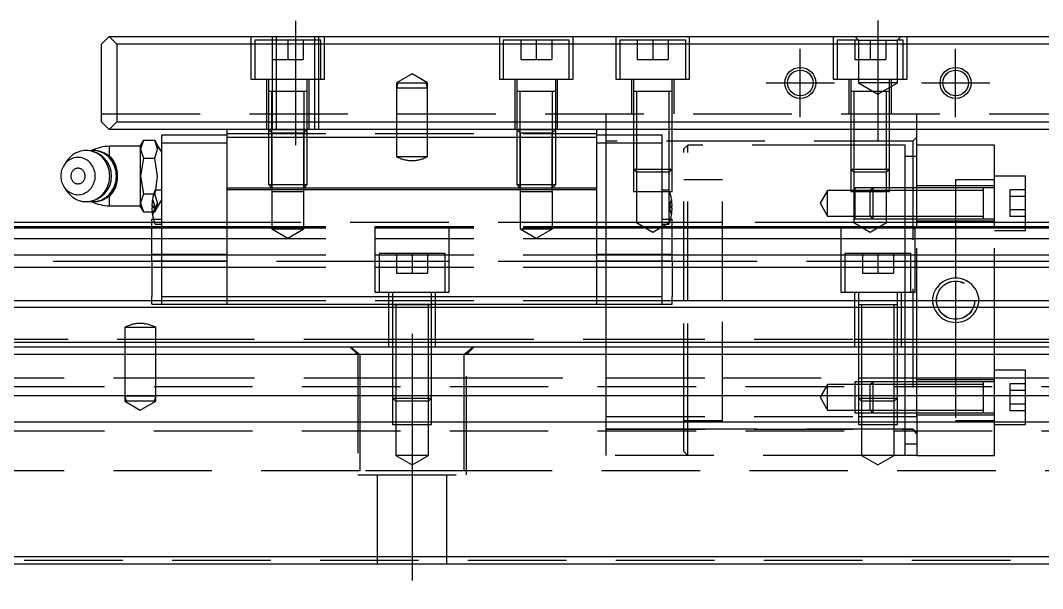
# Model space of a CAD drawing. Extents: x -14 to 942, y -357 to 120.
# Drawn here: x 209.6 to 341.2, y -318 to -244.9 of the extents above; entities that cross this region are included whole.
import ezdxf

# ---------------------------------------------------------------- set-up
doc = ezdxf.new("R2010")
doc.units = 0
doc.linetypes.add('CENTER', pattern=[50.8, 31.75, -6.35, 6.35, -6.35])
doc.linetypes.add('DASHED', pattern=[19.05, 12.7, -6.35])
doc.layers.get('0').update_dxf_attribs({"linetype": 'CONTINUOUS'})
doc.layers.add('CENTER', color=1, linetype='CENTER')

msp = doc.modelspace()

# ---------------------------------------------------------------- linework, layer by layer
at = {"color": 7, "linetype": 'CONTINUOUS'}
for p, q in [((221, -246.9), (220, -247.9)), ((221, -246.9), (419, -246.9)), ((222, -247.9), (221, -246.9)), ((220, -257.9), (220, -247.9)), ((418, -247.9), (222, -247.9)), ((222, -247.9), (222, -257.9)), ((220, -257.9), (221, -258.9)), ((221, -258.9), (222, -257.9)), ((222, -257.9), (418, -257.9)), ((419, -258.9), (221, -258.9)), ((236.2, -259.9), (236.2, -258.9)), ((283.8, -259.9), (283.8, -258.9)), ((285, -259.6), (285, -258.9)), ((325, -271.4), (325, -258.9)), ((225.4, -260.28), (225.04, -260.9)), ((225.4, -260.28), (225.04, -261.44)), ((225.4, -260.28), (225.4, -260.28)), ((225.4, -260.28), (226.87, -260.28)), ((227.22, -260.9), (226.87, -260.28)), ((227.22, -261.44), (226.87, -260.28)), ((227.77, -260.6), (227.77, -259.6)), ((227.77, -259.6), (236.2, -259.6)), ((227.77, -260.6), (236.2, -260.6)), ((227.77, -280.4), (227.77, -260.6)), ((236.2, -266.4), (236.2, -259.9)), ((236.2, -259.9), (283.8, -259.9)), ((283.8, -259.6), (292.23, -259.6)), ((283.8, -266.4), (283.8, -259.9)), ((283.8, -260.6), (292.23, -260.6)), ((292.23, -260.6), (292.23, -259.6)), ((292.23, -280.4), (292.23, -260.6)), ((216.86, -261.85), (216.64, -261.95)), ((217.08, -261.76), (216.86, -261.85)), ((217.31, -261.69), (217.08, -261.76)), ((217.55, -261.64), (217.31, -261.69)), ((217.78, -261.61), (217.55, -261.64)), ((218.02, -261.6), (217.78, -261.61)), ((218.26, -261.61), (218.02, -261.6)), ((218.5, -261.64), (218.26, -261.61)), ((218.88, -261.6), (218.47, -261.63)), ((218.73, -261.69), (218.5, -261.64)), ((218.96, -261.76), (218.73, -261.69)), ((219.12, -261.61), (218.88, -261.6)), ((219.03, -261.6), (218.88, -261.6)), ((219.19, -261.85), (218.96, -261.76)), ((219.27, -261.61), (219.03, -261.6)), ((219.36, -261.64), (219.12, -261.61)), ((219.4, -261.96), (219.19, -261.85)), ((219.51, -261.64), (219.27, -261.61)), ((219.59, -261.69), (219.36, -261.64)), ((219.74, -261.69), (219.51, -261.64)), ((219.82, -261.76), (219.59, -261.69)), ((219.97, -261.76), (219.74, -261.69)), ((220.04, -261.85), (219.82, -261.76)), ((220.2, -261.85), (219.97, -261.76)), ((220.26, -261.96), (220.04, -261.85)), ((220.42, -261.96), (220.2, -261.85)), ((220.28, -261.89), (221.04, -262.29)), ((225.04, -261.05), (221.04, -261.05)), ((221.04, -262.29), (221.04, -261.05)), ((225.04, -261.44), (225.04, -260.9)), ((225.04, -264.9), (225.04, -261.44)), ((225.04, -261.44), (225.4, -262.59)), ((226.87, -262.59), (227.22, -261.44)), ((227.77, -261.84), (227.22, -260.9)), ((335, -260.9), (325, -260.9)), ((335, -271.4), (335, -260.9)), ((215.56, -262.94), (215.2, -263.48)), ((215.43, -263.19), (215.31, -263.33)), ((215.56, -263.06), (215.43, -263.19)), ((215.71, -262.74), (215.56, -262.94)), ((215.69, -262.95), (215.56, -263.06)), ((215.84, -262.85), (215.69, -262.95)), ((215.88, -262.55), (215.71, -262.74)), ((215.99, -262.76), (215.84, -262.85)), ((216.05, -262.38), (215.88, -262.55)), ((216.15, -262.68), (215.99, -262.76)), ((216.24, -262.22), (216.05, -262.38)), ((216.31, -262.61), (216.15, -262.68)), ((216.44, -262.08), (216.24, -262.22)), ((216.48, -262.56), (216.31, -262.61)), ((216.64, -261.95), (216.44, -262.08)), ((216.65, -262.53), (216.48, -262.56)), ((216.82, -262.51), (216.65, -262.53)), ((217, -262.5), (216.82, -262.51)), ((217.17, -262.51), (217, -262.5)), ((217.34, -262.53), (217.17, -262.51)), ((217.51, -262.57), (217.34, -262.53)), ((217.68, -262.62), (217.51, -262.57)), ((217.84, -262.69), (217.68, -262.62)), ((218, -262.77), (217.84, -262.69)), ((218.15, -262.86), (218, -262.77)), ((218.29, -262.96), (218.15, -262.86)), ((218.43, -263.08), (218.29, -262.96)), ((218.56, -263.21), (218.43, -263.08)), ((218.67, -263.35), (218.56, -263.21)), ((219.61, -262.09), (219.4, -261.96)), ((219.81, -262.23), (219.61, -262.09)), ((220, -262.39), (219.81, -262.23)), ((220.17, -262.57), (220, -262.39)), ((220.34, -262.76), (220.17, -262.57)), ((220.47, -262.09), (220.26, -261.96)), ((220.49, -262.96), (220.34, -262.76)), ((220.62, -262.09), (220.42, -261.96)), ((220.67, -262.23), (220.47, -262.09)), ((220.62, -263.18), (220.49, -262.96)), ((220.82, -262.23), (220.62, -262.09)), ((220.74, -263.4), (220.62, -263.18)), ((220.86, -262.39), (220.67, -262.23)), ((221.01, -262.39), (220.82, -262.23)), ((221.03, -262.57), (220.86, -262.39)), ((221.19, -262.57), (221.01, -262.39)), ((221.2, -262.76), (221.03, -262.57)), ((221.35, -262.76), (221.19, -262.57)), ((221.34, -262.96), (221.2, -262.76)), ((221.48, -263.18), (221.34, -262.96)), ((221.5, -262.96), (221.35, -262.76)), ((221.59, -263.4), (221.48, -263.18)), ((221.63, -263.18), (221.5, -262.96)), ((221.75, -263.4), (221.63, -263.18)), ((225.4, -262.59), (225.04, -264.9)), ((225.4, -262.59), (226.87, -262.59)), ((227.22, -264.9), (226.87, -262.59)), ((214.8, -264.52), (214.77, -264.71)), ((214.83, -264.33), (214.8, -264.52)), ((214.88, -264.15), (214.83, -264.33)), ((214.94, -263.97), (214.88, -264.15)), ((215.02, -263.8), (214.94, -263.97)), ((215.1, -263.63), (215.02, -263.8)), ((215.2, -263.48), (215.1, -263.63)), ((215.31, -263.33), (215.2, -263.48)), ((216.15, -264.48), (216.12, -264.56)), ((216.19, -264.4), (216.15, -264.48)), ((216.23, -264.33), (216.19, -264.4)), ((216.28, -264.26), (216.23, -264.33)), ((216.33, -264.19), (216.28, -264.26)), ((216.39, -264.13), (216.33, -264.19)), ((216.46, -264.08), (216.39, -264.13)), ((216.52, -264.03), (216.46, -264.08)), ((216.59, -263.99), (216.52, -264.03)), ((216.67, -263.96), (216.59, -263.99)), ((216.75, -263.93), (216.67, -263.96)), ((216.82, -263.92), (216.75, -263.93)), ((216.9, -263.9), (216.82, -263.92)), ((216.99, -263.9), (216.9, -263.9)), ((217.07, -263.9), (216.99, -263.9)), ((217.15, -263.92), (217.07, -263.9)), ((217.22, -263.93), (217.15, -263.92)), ((217.3, -263.96), (217.22, -263.93)), ((217.38, -263.99), (217.3, -263.96)), ((217.45, -264.03), (217.38, -263.99)), ((217.52, -264.08), (217.45, -264.03)), ((217.58, -264.13), (217.52, -264.08)), ((217.64, -264.19), (217.58, -264.13)), ((217.69, -264.26), (217.64, -264.19)), ((217.74, -264.33), (217.69, -264.26)), ((217.79, -264.4), (217.74, -264.33)), ((217.82, -264.48), (217.79, -264.4)), ((217.85, -264.56), (217.82, -264.48)), ((218.78, -263.49), (218.67, -263.35)), ((218.88, -263.65), (218.78, -263.49)), ((218.96, -263.81), (218.88, -263.65)), ((219.03, -263.98), (218.96, -263.81)), ((219.09, -264.16), (219.03, -263.98)), ((219.14, -264.34), (219.09, -264.16)), ((219.18, -264.53), (219.14, -264.34)), ((219.2, -264.71), (219.18, -264.53)), ((220.84, -263.64), (220.74, -263.4)), ((220.92, -263.88), (220.84, -263.64)), ((220.98, -264.13), (220.92, -263.88)), ((221.03, -264.38), (220.98, -264.13)), ((221.06, -264.64), (221.03, -264.38)), ((221.69, -263.64), (221.59, -263.4)), ((221.78, -263.88), (221.69, -263.64)), ((221.85, -263.64), (221.75, -263.4)), ((221.84, -264.13), (221.78, -263.88)), ((221.89, -264.38), (221.84, -264.13)), ((221.93, -263.88), (221.85, -263.64)), ((221.92, -264.64), (221.89, -264.38)), ((222, -264.13), (221.93, -263.88)), ((222.04, -264.38), (222, -264.13)), ((222.07, -264.64), (222.04, -264.38)), ((214.77, -264.71), (214.77, -264.9)), ((214.77, -264.9), (214.77, -265.09)), ((214.77, -265.09), (214.8, -265.28)), ((214.8, -265.28), (214.83, -265.47)), ((214.83, -265.47), (214.88, -265.65)), ((214.88, -265.65), (214.94, -265.83)), ((214.94, -265.83), (215.02, -266)), ((216.08, -264.73), (216.06, -264.81)), ((216.06, -264.81), (216.06, -264.9)), ((216.06, -264.9), (216.06, -264.99)), ((216.06, -264.99), (216.08, -265.07)), ((216.09, -264.64), (216.08, -264.73)), ((216.08, -265.07), (216.09, -265.16)), ((216.12, -264.56), (216.09, -264.64)), ((216.09, -265.16), (216.12, -265.24)), ((216.12, -265.24), (216.15, -265.32)), ((216.15, -265.32), (216.19, -265.4)), ((216.19, -265.4), (216.23, -265.47)), ((216.23, -265.47), (216.28, -265.54)), ((216.28, -265.54), (216.33, -265.61)), ((216.33, -265.61), (216.39, -265.67)), ((216.39, -265.67), (216.46, -265.72)), ((216.46, -265.72), (216.52, -265.77)), ((216.52, -265.77), (216.59, -265.81)), ((216.59, -265.81), (216.67, -265.84)), ((216.67, -265.84), (216.75, -265.87)), ((216.75, -265.87), (216.82, -265.88)), ((217.15, -265.88), (217.22, -265.87)), ((217.22, -265.87), (217.3, -265.84)), ((217.3, -265.84), (217.38, -265.81)), ((217.38, -265.81), (217.45, -265.77)), ((217.45, -265.77), (217.52, -265.72)), ((217.52, -265.72), (217.58, -265.67)), ((217.58, -265.67), (217.64, -265.61)), ((217.64, -265.61), (217.69, -265.54)), ((217.69, -265.54), (217.74, -265.47)), ((217.74, -265.47), (217.79, -265.4)), ((217.79, -265.4), (217.82, -265.32)), ((217.82, -265.32), (217.85, -265.24)), ((217.88, -264.64), (217.85, -264.56)), ((217.85, -265.24), (217.88, -265.16)), ((217.9, -264.73), (217.88, -264.64)), ((217.88, -265.16), (217.9, -265.07)), ((217.91, -264.81), (217.9, -264.73)), ((217.9, -265.07), (217.91, -264.99)), ((217.91, -264.9), (217.91, -264.81)), ((217.91, -264.99), (217.91, -264.9)), ((218.96, -265.99), (219.03, -265.82)), ((219.03, -265.82), (219.09, -265.64)), ((219.09, -265.64), (219.14, -265.46)), ((219.14, -265.46), (219.18, -265.27)), ((219.18, -265.27), (219.2, -265.09)), ((219.2, -264.9), (219.2, -264.71)), ((219.2, -265.09), (219.2, -264.9)), ((220.92, -265.92), (220.98, -265.67)), ((220.98, -265.67), (221.03, -265.42)), ((221.03, -265.42), (221.06, -265.16)), ((221.07, -264.9), (221.06, -264.64)), ((221.06, -265.16), (221.07, -264.9)), ((221.78, -265.92), (221.84, -265.67)), ((221.84, -265.67), (221.89, -265.42)), ((221.89, -265.42), (221.92, -265.16)), ((221.93, -264.9), (221.92, -264.64)), ((221.92, -265.16), (221.93, -264.9)), ((221.93, -265.92), (222, -265.67)), ((222, -265.67), (222.04, -265.42)), ((222.04, -265.42), (222.07, -265.16)), ((222.08, -264.9), (222.07, -264.64)), ((222.07, -265.16), (222.08, -264.9)), ((225.04, -268.36), (225.04, -264.9)), ((225.04, -264.9), (225.4, -267.21)), ((227, -266.7), (227.22, -264.9)), ((339, -264.9), (335, -264.9)), ((339, -271.4), (339, -264.9)), ((215.02, -266), (215.1, -266.17)), ((215.1, -266.17), (215.2, -266.32)), ((215.2, -266.32), (215.31, -266.47)), ((215.2, -266.32), (215.56, -266.86)), ((215.31, -266.47), (215.43, -266.61)), ((215.43, -266.61), (215.56, -266.74)), ((215.56, -266.74), (215.69, -266.85)), ((215.56, -266.86), (215.71, -267.06)), ((215.69, -266.85), (215.84, -266.95)), ((215.71, -267.06), (215.88, -267.25)), ((215.84, -266.95), (215.99, -267.04)), ((215.99, -267.04), (216.15, -267.12)), ((216.15, -267.12), (216.31, -267.19)), ((216.82, -265.88), (216.9, -265.9)), ((216.9, -265.9), (216.99, -265.9)), ((216.99, -265.9), (217.07, -265.9)), ((217.07, -265.9), (217.15, -265.88)), ((217.51, -267.23), (217.68, -267.18)), ((217.68, -267.18), (217.84, -267.11)), ((217.84, -267.11), (218, -267.03)), ((218, -267.03), (218.15, -266.94)), ((218.15, -266.94), (218.29, -266.84)), ((218.29, -266.84), (218.43, -266.72)), ((218.43, -266.72), (218.56, -266.59)), ((218.56, -266.59), (218.67, -266.45)), ((218.67, -266.45), (218.78, -266.31)), ((218.78, -266.31), (218.88, -266.15)), ((218.88, -266.15), (218.96, -265.99)), ((220.17, -267.23), (220.34, -267.04)), ((220.34, -267.04), (220.49, -266.84)), ((220.49, -266.84), (220.62, -266.62)), ((220.62, -266.62), (220.74, -266.4)), ((220.74, -266.4), (220.84, -266.16)), ((220.84, -266.16), (220.92, -265.92)), ((221.03, -267.23), (221.2, -267.04)), ((221.19, -267.23), (221.35, -267.04)), ((221.2, -267.04), (221.34, -266.84)), ((221.34, -266.84), (221.48, -266.62)), ((221.35, -267.04), (221.5, -266.84)), ((221.48, -266.62), (221.59, -266.4)), ((221.5, -266.84), (221.63, -266.62)), ((221.59, -266.4), (221.69, -266.16)), ((221.63, -266.62), (221.75, -266.4)), ((221.69, -266.16), (221.78, -265.92)), ((221.75, -266.4), (221.85, -266.16)), ((221.85, -266.16), (221.93, -265.92)), ((227.77, -266.7), (226.99, -266.7)), ((236.2, -266.4), (283.8, -266.4)), ((236.2, -266.65), (236.2, -266.4)), ((236.2, -280.4), (236.2, -266.65)), ((236.2, -266.65), (283.8, -266.65)), ((283.8, -266.65), (283.8, -266.4)), ((283.8, -280.4), (283.8, -266.65)), ((293.01, -266.7), (292.23, -266.7)), ((333.6, -266.75), (333.6, -266.4)), ((215.88, -267.25), (216.05, -267.42)), ((216.05, -267.42), (216.24, -267.58)), ((216.24, -267.58), (216.44, -267.72)), ((216.31, -267.19), (216.48, -267.24)), ((216.44, -267.72), (216.64, -267.85)), ((216.48, -267.24), (216.65, -267.27)), ((216.64, -267.85), (216.86, -267.95)), ((216.65, -267.27), (216.82, -267.29)), ((216.82, -267.29), (217, -267.3)), ((216.86, -267.95), (217.08, -268.04)), ((217, -267.3), (217.17, -267.29)), ((217.08, -268.04), (217.31, -268.11)), ((217.17, -267.29), (217.34, -267.27)), ((217.31, -268.11), (217.55, -268.16)), ((217.34, -267.27), (217.51, -267.23)), ((217.55, -268.16), (217.78, -268.19)), ((217.78, -268.19), (218.02, -268.2)), ((218.02, -268.2), (218.26, -268.19)), ((218.26, -268.19), (218.5, -268.16)), ((218.47, -268.17), (218.88, -268.2)), ((218.5, -268.16), (218.73, -268.11)), ((218.73, -268.11), (218.96, -268.04)), ((218.88, -268.2), (219.12, -268.19)), ((218.88, -268.2), (219.03, -268.2)), ((218.96, -268.04), (219.19, -267.95)), ((219.03, -268.2), (219.27, -268.19)), ((219.12, -268.19), (219.36, -268.16)), ((219.19, -267.95), (219.4, -267.84)), ((219.27, -268.19), (219.51, -268.16)), ((219.36, -268.16), (219.59, -268.11)), ((219.4, -267.84), (219.61, -267.71)), ((219.51, -268.16), (219.74, -268.11)), ((219.59, -268.11), (219.82, -268.04)), ((219.61, -267.71), (219.81, -267.57)), ((219.74, -268.11), (219.97, -268.04)), ((219.81, -267.57), (220, -267.41)), ((219.82, -268.04), (220.04, -267.95)), ((219.97, -268.04), (220.2, -267.95)), ((220, -267.41), (220.17, -267.23)), ((220.04, -267.95), (220.26, -267.84)), ((220.2, -267.95), (220.42, -267.84)), ((220.26, -267.84), (220.47, -267.71)), ((221.04, -267.51), (220.28, -267.91)), ((220.42, -267.84), (220.62, -267.71)), ((220.47, -267.71), (220.67, -267.57)), ((220.62, -267.71), (220.82, -267.57)), ((220.67, -267.57), (220.86, -267.41)), ((220.82, -267.57), (221.01, -267.41)), ((220.86, -267.41), (221.03, -267.23)), ((221.01, -267.41), (221.19, -267.23)), ((221.04, -268.75), (221.04, -267.51)), ((225.4, -267.21), (225.04, -268.36)), ((225.04, -268.9), (225.04, -268.36)), ((225.04, -268.36), (225.4, -269.52)), ((225.4, -267.21), (226.74, -267.21)), ((221.04, -268.75), (225.04, -268.75)), ((225.04, -268.9), (225.4, -269.52)), ((225.4, -269.52), (225.4, -269.52)), ((225.4, -269.52), (226.53, -269.52)), ((226.5, -268.8), (226.58, -268.8)), ((226.58, -269), (226.5, -269)), ((226.58, -268.8), (226.58, -269)), ((293.42, -269), (293.42, -268.8)), ((293.42, -268.8), (293.5, -268.8)), ((293.5, -269), (293.42, -269)), ((226.5, -270.9), (28, -270.9)), ((226.5, -273.07), (226.5, -270.47)), ((226.5, -270.47), (226.71, -270.47)), ((226.99, -271.1), (227.77, -271.1)), ((292.23, -271.1), (293.01, -271.1)), ((293.29, -270.47), (293.5, -270.47)), ((293.5, -273.07), (293.5, -270.47)), ((333.6, -270.4), (333.6, -270.05)), ((346.5, -270.9), (339, -270.9)), ((0, -271.4), (226.5, -271.4)), ((0, -271.56), (226.5, -271.56)), ((293.5, -271.4), (346.5, -271.4)), ((293.5, -271.56), (346.5, -271.56)), ((0, -272.96), (226.5, -272.96)), ((226.5, -274.98), (226.5, -273.07)), ((293.5, -272.96), (346.5, -272.96)), ((293.5, -274.98), (293.5, -273.07)), ((0, -275.04), (226.5, -275.04)), ((226.5, -275.83), (226.5, -274.98)), ((226.5, -274.98), (227.77, -274.98)), ((292.23, -274.98), (293.5, -274.98)), ((293.5, -275.83), (293.5, -274.98)), ((293.5, -275.04), (346.5, -275.04)), ((226.5, -275.83), (226.5, -280.44)), ((226.5, -275.83), (227.77, -275.83)), ((292.23, -275.83), (293.5, -275.83)), ((293.5, -275.83), (293.5, -280.44)), ((0, -276.66), (226.5, -276.66)), ((293.5, -276.66), (346.5, -276.66)), ((0, -280.95), (226.5, -280.95)), ((226.5, -281.4), (226.5, -280.44)), ((226.5, -281.4), (227.77, -281.4)), ((227.77, -280.4), (236.2, -280.4)), ((227.77, -281.4), (227.77, -280.4)), ((227.77, -281.4), (236.2, -281.4)), ((236.2, -281.4), (236.2, -280.4)), ((236.2, -280.4), (283.8, -280.4)), ((236.2, -281.4), (283.8, -281.4)), ((283.8, -280.4), (292.23, -280.4)), ((283.8, -281.4), (283.8, -280.4)), ((283.8, -281.4), (292.23, -281.4)), ((292.23, -281.4), (292.23, -280.4)), ((292.23, -281.4), (293.5, -281.4)), ((293.5, -281.4), (293.5, -280.44)), ((293.5, -280.95), (346.5, -280.95)), ((322.5, -281.5), (317.5, -281.5)), ((322.5, -281.5), (317.5, -281.5)), ((322.5, -281.5), (317.5, -281.5)), ((0, -281.8), (640, -281.8)), ((0, -286.3), (640, -286.3)), ((1, -286.9), (639, -286.9)), ((638, -287.9), (2, -287.9)), ((333.6, -293.2), (333.6, -291.4)), ((333.6, -293.4), (333.6, -291.4)), ((638, -293.2), (2, -293.2)), ((333.6, -293.26), (333.6, -293.2)), ((333.6, -293.54), (333.6, -293.26)), ((333.6, -295.4), (333.6, -293.54)), ((333.6, -295.4), (333.6, -295.4)), ((638, -296.6), (2, -296.6)), ((2, -313.9), (638, -313.9)), ((639, -314.9), (1, -314.9))]:
    msp.add_line(p, q, dxfattribs=at)
at = {"color": 3, "linetype": 'DASHED'}
for p, q in [((239.25, -246.9), (239.25, -252.4)), ((239.75, -247.4), (239.75, -252.4)), ((248.25, -247.4), (239.75, -247.4)), ((242, -246.9), (242, -247.4)), ((242, -247.4), (242, -249.9)), ((242.5, -246.9), (242.5, -258.9)), ((244, -247.4), (244, -249.9)), ((246, -247.4), (246, -249.9)), ((247.5, -258.9), (247.5, -246.9)), ((248, -247.4), (248, -246.9)), ((248, -252.4), (248, -247.4)), ((248.25, -252.4), (248.25, -247.4)), ((248.75, -252.4), (248.75, -246.9)), ((271.25, -246.9), (271.25, -252.4)), ((271.75, -247.4), (271.75, -252.4)), ((280.25, -247.4), (271.75, -247.4)), ((274, -247.4), (274, -249.9)), ((276, -247.4), (276, -249.9)), ((278, -247.4), (278, -249.9)), ((280.25, -252.4), (280.25, -247.4)), ((280.75, -252.4), (280.75, -246.9)), ((286.25, -246.9), (286.25, -252.4)), ((286.75, -247.4), (286.75, -252.4)), ((295.25, -247.4), (286.75, -247.4)), ((289, -247.4), (289, -249.9)), ((291, -247.4), (291, -249.9)), ((293, -247.4), (293, -249.9)), ((295.25, -252.4), (295.25, -247.4)), ((295.75, -252.4), (295.75, -246.9)), ((314.25, -246.9), (314.25, -252.4)), ((314.75, -247.4), (314.75, -252.4)), ((317.5, -247.4), (314.75, -247.4)), ((317, -246.9), (317.5, -247.4)), ((317, -247.4), (317, -249.9)), ((317.5, -247.4), (317.5, -252.9)), ((317.5, -247.4), (322.5, -247.4)), ((319, -247.4), (319, -249.9)), ((321, -247.4), (321, -249.9)), ((322.5, -247.4), (323, -246.9)), ((322.5, -252.9), (322.5, -247.4)), ((323.25, -247.4), (322.5, -247.4)), ((323.25, -252.4), (323.25, -247.4)), ((323.75, -252.4), (323.75, -246.9)), ((242, -249.9), (242, -252.4)), ((242, -249.9), (244, -249.9)), ((244, -249.9), (246, -249.9)), ((274, -249.9), (276, -249.9)), ((276, -249.9), (278, -249.9)), ((289, -249.9), (291, -249.9)), ((291, -249.9), (293, -249.9)), ((317, -249.9), (319, -249.9)), ((319, -249.9), (321, -249.9)), ((239.25, -252.4), (248.75, -252.4)), ((241.25, -252.4), (241.25, -258.9)), ((241.5, -252.4), (241.5, -254)), ((242, -252.4), (242, -254)), ((246.5, -254), (246.5, -252.4)), ((246.75, -258.9), (246.75, -252.4)), ((248, -258.9), (248, -252.4)), ((260, -251.75), (258, -252.9)), ((262, -252.9), (260, -251.75)), ((271.25, -252.4), (280.75, -252.4)), ((273.25, -252.4), (273.25, -258.9)), ((273.5, -252.4), (273.5, -254)), ((278.5, -254), (278.5, -252.4)), ((278.75, -258.9), (278.75, -252.4)), ((286.25, -252.4), (295.75, -252.4)), ((288.25, -252.4), (288.25, -256.9)), ((288.5, -252.4), (288.5, -254)), ((293.5, -254), (293.5, -252.4)), ((293.75, -256.9), (293.75, -252.4)), ((314.25, -252.4), (323.75, -252.4)), ((316.25, -252.4), (316.25, -256.9)), ((316.5, -252.4), (316.5, -254)), ((321.5, -254), (321.5, -252.4)), ((321.75, -256.9), (321.75, -252.4)), ((241.5, -254), (241.5, -258.9)), ((241.5, -254), (241.5, -254)), ((241.5, -254), (241.5, -254.01)), ((246.5, -254), (241.5, -254)), ((241.9, -254), (241.9, -258.9)), ((242, -254), (242, -258.9)), ((246.1, -258.9), (246.1, -254)), ((246.5, -254), (246.5, -254)), ((246.5, -258.9), (246.5, -254)), ((246.5, -254.01), (246.5, -254)), ((258, -252.9), (258, -253.53)), ((258.17, -252.9), (258, -253.53)), ((258, -252.9), (260, -252.9)), ((258, -253.53), (258, -258.9)), ((258, -253.53), (262, -253.53)), ((260, -252.9), (262, -252.9)), ((262, -253.53), (261.83, -252.9)), ((262, -253.53), (262, -252.9)), ((262, -258.9), (262, -253.53)), ((273.5, -254), (273.5, -254.01)), ((273.5, -254), (273.5, -258.9)), ((273.5, -254), (273.5, -254)), ((278.5, -254), (273.5, -254)), ((278.5, -254), (273.5, -254)), ((273.9, -254), (273.9, -258.9)), ((278.1, -258.9), (278.1, -254)), ((278.5, -254.01), (278.5, -254)), ((278.5, -254), (278.5, -254)), ((278.5, -258.9), (278.5, -254)), ((288.5, -254), (288.5, -256.9)), ((288.5, -254), (288.5, -254)), ((288.5, -254), (288.5, -254.01)), ((293.5, -254), (288.5, -254)), ((288.9, -254), (288.9, -256.9)), ((293.1, -256.9), (293.1, -254)), ((293.5, -254), (293.5, -254)), ((293.5, -256.9), (293.5, -254)), ((293.5, -254.01), (293.5, -254)), ((316.5, -254), (316.5, -256.9)), ((316.5, -254), (316.5, -254)), ((316.5, -254), (316.5, -254.01)), ((321.5, -254), (316.5, -254)), ((316.9, -254), (316.9, -256.9)), ((317.5, -252.9), (320, -254.34)), ((322.5, -252.9), (317.5, -252.9)), ((320, -254.34), (322.5, -252.9)), ((321.1, -256.9), (321.1, -254)), ((321.5, -254), (321.5, -254)), ((321.5, -256.9), (321.5, -254)), ((321.5, -254.01), (321.5, -254)), ((220, -256.9), (420, -256.9)), ((285, -258.9), (285, -256.9)), ((288.5, -256.9), (288.5, -258.9)), ((288.5, -256.9), (288.5, -258.9)), ((288.9, -256.9), (288.9, -258.9)), ((293.1, -258.9), (293.1, -256.9)), ((293.5, -258.9), (293.5, -256.9)), ((293.5, -258.9), (293.5, -256.9)), ((316.5, -256.9), (316.5, -258.9)), ((316.5, -256.9), (316.5, -258.9)), ((316.9, -256.9), (316.9, -258.9)), ((321.1, -258.9), (321.1, -256.9)), ((321.5, -258.9), (321.5, -256.9)), ((321.5, -258.9), (321.5, -256.9)), ((325, -258.9), (325, -256.9)), ((241.5, -258.9), (241.94, -259.34)), ((241.5, -258.9), (241.5, -266)), ((241.5, -258.9), (246.5, -258.9)), ((241.9, -258.9), (241.9, -266.4)), ((246.06, -259.34), (246.5, -258.9)), ((246.1, -266.4), (246.1, -258.9)), ((246.5, -266), (246.5, -258.9)), ((258, -258.9), (258, -262.4)), ((262, -262.4), (262, -258.9)), ((273.5, -258.9), (273.94, -259.34)), ((273.5, -258.9), (273.5, -266)), ((273.5, -258.9), (278.5, -258.9)), ((273.9, -258.9), (273.9, -266.4)), ((278.06, -259.34), (278.5, -258.9)), ((278.1, -266.4), (278.1, -258.9)), ((278.5, -266), (278.5, -258.9)), ((288.5, -258.9), (288.5, -259.6)), ((288.5, -258.9), (288.5, -259.6)), ((288.9, -258.9), (288.9, -259.6)), ((293.1, -264.4), (293.1, -258.9)), ((293.5, -264), (293.5, -258.9)), ((293.5, -264), (293.5, -258.9)), ((316.5, -258.9), (316.5, -264)), ((316.5, -258.9), (316.5, -264)), ((316.9, -258.9), (316.9, -264.4)), ((321.1, -264.4), (321.1, -258.9)), ((321.5, -264), (321.5, -258.9)), ((321.5, -264), (321.5, -258.9)), ((225.04, -261.44), (225.4, -260.28)), ((226.87, -260.28), (227.22, -261.44)), ((236.2, -259.4), (283.8, -259.4)), ((241.94, -259.34), (241.94, -266.9)), ((241.94, -259.34), (246.06, -259.34)), ((246.06, -266.9), (246.06, -259.34)), ((273.94, -259.34), (273.94, -266.9)), ((273.94, -259.34), (278.06, -259.34)), ((278.06, -266.9), (278.06, -259.34)), ((285, -271.4), (285, -259.6)), ((324.5, -260.4), (285, -260.4)), ((288.5, -259.6), (288.5, -264)), ((288.5, -259.6), (288.5, -264)), ((288.9, -259.6), (288.9, -264.4)), ((325, -259.9), (324.5, -260.4)), ((324.5, -260.4), (324.5, -297.52)), ((295.5, -260.9), (295, -261.4)), ((295, -280.9), (295, -261.4)), ((316.5, -260.9), (295.5, -260.9)), ((295.5, -280.9), (295.5, -260.9)), ((316.9, -260.9), (316.5, -260.9)), ((321.1, -260.9), (316.9, -260.9)), ((321.5, -260.9), (321.1, -260.9)), ((323.5, -260.9), (321.5, -260.9)), ((323.5, -266.4), (323.5, -260.9)), ((258, -262.4), (262, -262.4)), ((259.94, -262.9), (260.06, -262.9)), ((325, -262.4), (323.5, -262.4)), ((288.5, -264), (288.9, -264.4)), ((288.5, -264), (288.5, -266.9)), ((288.5, -264), (292.23, -264)), ((288.9, -264.4), (288.9, -266.9)), ((292.23, -264.4), (288.9, -264.4)), ((292.23, -264), (293.5, -264)), ((293.1, -264.4), (292.23, -264.4)), ((293.1, -264.4), (293.5, -264)), ((293.1, -266.9), (293.1, -264.4)), ((293.5, -266.9), (293.5, -264)), ((316.5, -264), (316.9, -264.4)), ((316.5, -264), (316.5, -266.9)), ((316.5, -264), (321.5, -264)), ((316.9, -264.4), (316.9, -266.9)), ((321.1, -264.4), (316.9, -264.4)), ((321.1, -264.4), (321.5, -264)), ((321.1, -266.9), (321.1, -264.4)), ((321.5, -266.9), (321.5, -264)), ((300, -265.4), (295, -265.4)), ((300, -280.9), (300, -265.4)), ((335, -265.4), (330, -265.4)), ((330, -265.4), (330, -278.44)), ((226.87, -267.21), (227, -266.7)), ((241.5, -266), (241.9, -266.4)), ((241.5, -266), (246.5, -266)), ((241.93, -266.9), (241.93, -271.7)), ((241.93, -266.9), (246.07, -266.9)), ((246.07, -271.7), (246.07, -266.9)), ((246.1, -266.4), (246.5, -266)), ((273.5, -266), (273.9, -266.4)), ((273.5, -266), (278.5, -266)), ((273.93, -266.9), (273.93, -271.7)), ((273.93, -266.9), (278.07, -266.9)), ((278.07, -271.7), (278.07, -266.9)), ((278.1, -266.4), (278.5, -266)), ((288.5, -266.9), (292.23, -266.9)), ((288.9, -266.9), (288.9, -270.9)), ((292.23, -266.9), (293.16, -266.9)), ((293.1, -270.9), (293.1, -266.9)), ((293.16, -266.9), (293.5, -266.9)), ((313.5, -266.75), (312.55, -268.4)), ((317, -266.75), (313.5, -266.75)), ((313.5, -270.05), (313.5, -266.75)), ((316.5, -266.9), (321.5, -266.9)), ((316.9, -266.9), (316.9, -270.9)), ((319.35, -266.4), (317, -266.4)), ((317, -266.4), (317, -266.9)), ((319, -266.75), (317, -266.75)), ((317, -266.9), (317, -270.4)), ((319.35, -266.4), (319, -266.75)), ((321.5, -266.75), (319, -266.75)), ((319, -266.9), (319, -266.75)), ((319, -270.05), (319, -266.9)), ((321.5, -266.4), (319.35, -266.4)), ((321.5, -266.4), (319.35, -266.4)), ((319.35, -266.4), (319.35, -266.9)), ((319.35, -266.9), (319.35, -270.4)), ((321.1, -270.9), (321.1, -266.9)), ((325, -266.4), (321.5, -266.4)), ((325, -266.4), (321.5, -266.4)), ((325, -266.75), (321.5, -266.75)), ((323.5, -266.75), (323.5, -266.4)), ((323.5, -270.05), (323.5, -266.75)), ((335, -266.15), (325, -266.15)), ((333.6, -266.4), (325, -266.4)), ((333.6, -266.75), (325, -266.75)), ((335, -266.4), (333.59, -266.4)), ((333.6, -270.4), (333.6, -266.4)), ((333.6, -268.4), (333.6, -266.4)), ((333.6, -270.05), (333.6, -266.75)), ((339, -266.67), (337, -266.67)), ((337, -266.67), (337, -267.53)), ((225.4, -269.52), (225.04, -268.36)), ((226.58, -267.9), (226.9, -268.8)), ((226.58, -267.9), (226.58, -267.9)), ((226.58, -267.9), (226.58, -267.9)), ((226.58, -267.9), (226.58, -267.9)), ((226.58, -267.9), (226.58, -267.9)), ((226.74, -267.21), (226.87, -267.21)), ((227.22, -268.36), (226.87, -267.21)), ((227.22, -268.36), (226.87, -269.52)), ((226.87, -269.52), (227.22, -268.36)), ((227.22, -268.9), (227.77, -267.96)), ((293.42, -267.9), (293.1, -268.8)), ((293.42, -267.9), (293.42, -267.9)), ((293.42, -267.9), (293.42, -267.9)), ((312.55, -268.4), (313.5, -270.05)), ((339, -267.53), (337, -267.53)), ((337, -267.53), (337, -269.27)), ((226.53, -269.52), (226.87, -269.52)), ((226.9, -268.8), (226.58, -268.8)), ((226.9, -269), (226.58, -269.9)), ((226.9, -269), (226.58, -269)), ((226.87, -269.52), (227.22, -268.9)), ((226.9, -268.8), (226.94, -268.9)), ((226.9, -269), (226.94, -268.9)), ((293.1, -268.8), (293.06, -268.9)), ((293.1, -269), (293.06, -268.9)), ((293.42, -268.8), (293.1, -268.8)), ((293.1, -269), (293.42, -269.9)), ((293.42, -269), (293.1, -269)), ((337, -269.27), (337, -270.13)), ((339, -269.27), (337, -269.27)), ((226.84, -270.9), (226.5, -270.9)), ((226.58, -269.9), (226.58, -269.9)), ((226.58, -269.9), (226.58, -269.9)), ((226.71, -270.47), (227.77, -270.47)), ((227.77, -270.9), (226.84, -270.9)), ((236.2, -270.9), (227.77, -270.9)), ((283.8, -270.9), (236.2, -270.9)), ((285, -270.9), (283.8, -270.9)), ((288.9, -270.9), (285, -270.9)), ((288.9, -270.9), (291, -272.11)), ((293.1, -270.9), (288.9, -270.9)), ((291, -272.11), (293.1, -270.9)), ((292.23, -270.47), (293.29, -270.47)), ((293.16, -270.9), (293.1, -270.9)), ((293.5, -270.9), (293.16, -270.9)), ((293.42, -269.9), (293.42, -269.9)), ((293.42, -269.9), (293.42, -269.9)), ((293.42, -269.9), (293.42, -269.9)), ((293.42, -269.9), (293.42, -269.9)), ((300, -270.9), (293.5, -270.9)), ((316.9, -270.9), (300, -270.9)), ((313.5, -270.05), (317, -270.05)), ((316.9, -270.9), (319, -272.11)), ((321.1, -270.9), (316.9, -270.9)), ((317, -270.05), (319, -270.05)), ((317, -270.4), (319.35, -270.4)), ((319, -270.05), (319.35, -270.4)), ((319, -270.05), (325, -270.05)), ((319, -272.11), (321.1, -270.9)), ((319.35, -270.4), (325, -270.4)), ((319.35, -270.4), (325, -270.4)), ((323.5, -270.9), (321.1, -270.9)), ((323.5, -270.4), (323.5, -270.05)), ((323.5, -271.4), (323.5, -270.4)), ((325, -270.9), (323.5, -270.9)), ((325, -270.05), (333.6, -270.05)), ((325, -270.4), (333.6, -270.4)), ((325, -270.65), (335, -270.65)), ((330, -270.9), (325, -270.9)), ((335, -270.9), (330, -270.9)), ((333.59, -270.4), (333.6, -270.4)), ((333.6, -270.4), (333.6, -270.4)), ((333.6, -270.4), (335, -270.4)), ((339, -270.9), (335, -270.9)), ((339, -270.13), (337, -270.13)), ((226.5, -271.4), (227.77, -271.4)), ((226.5, -271.56), (227.77, -271.56)), ((227.77, -271.4), (236.2, -271.4)), ((227.77, -271.56), (236.2, -271.56)), ((236.2, -271.4), (283.8, -271.4)), ((236.2, -271.56), (283.8, -271.56)), ((241.93, -271.7), (244, -272.89)), ((241.93, -271.7), (246.07, -271.7)), ((244, -272.89), (246.07, -271.7)), ((255.25, -279.9), (255.25, -271.4)), ((264.75, -271.4), (264.75, -279.9)), ((273.93, -271.7), (276, -272.89)), ((273.93, -271.7), (278.07, -271.7)), ((276, -272.89), (278.07, -271.7)), ((283.8, -271.4), (292.23, -271.4)), ((283.8, -271.56), (292.23, -271.56)), ((285, -281.4), (285, -271.4)), ((292.23, -271.4), (293.5, -271.4)), ((292.23, -271.56), (293.5, -271.56)), ((315.25, -279.9), (315.25, -271.4)), ((323.5, -274.9), (323.5, -271.4)), ((324.75, -271.4), (324.75, -279.9)), ((325, -286.9), (325, -271.4)), ((335, -286.9), (335, -271.4)), ((335, -271.9), (339, -271.9)), ((339, -271.9), (339, -271.4)), ((226.5, -272.96), (227.77, -272.96)), ((227.77, -272.96), (236.2, -272.96)), ((236.2, -272.96), (283.8, -272.96)), ((283.8, -272.96), (292.23, -272.96)), ((292.23, -272.96), (293.5, -272.96)), ((226.5, -275.04), (227.77, -275.04)), ((227.77, -274.98), (236.2, -274.98)), ((227.77, -275.04), (236.2, -275.04)), ((236.2, -275.04), (283.8, -275.04)), ((255.75, -274.9), (255.75, -279.9)), ((264.25, -274.9), (255.75, -274.9)), ((258, -274.9), (258, -277.4)), ((260, -274.9), (260, -277.4)), ((262, -274.9), (262, -277.4)), ((264.25, -279.9), (264.25, -274.9)), ((283.8, -274.98), (292.23, -274.98)), ((283.8, -275.04), (292.23, -275.04)), ((292.23, -275.04), (293.5, -275.04)), ((315.75, -274.9), (315.75, -279.9)), ((324.25, -274.9), (315.75, -274.9)), ((318, -274.9), (318, -277.4)), ((320, -274.9), (320, -277.4)), ((322, -274.9), (322, -277.4)), ((323.5, -279.9), (323.5, -274.9)), ((324.25, -279.9), (324.25, -274.9)), ((226.5, -275.9), (204.75, -275.9)), ((227.77, -275.9), (226.5, -275.9)), ((227.77, -275.83), (236.2, -275.83)), ((236.2, -275.9), (227.77, -275.9)), ((255.25, -275.9), (236.2, -275.9)), ((255.75, -275.9), (255.25, -275.9)), ((264.25, -275.9), (255.75, -275.9)), ((264.75, -275.9), (264.25, -275.9)), ((283.8, -275.9), (264.75, -275.9)), ((283.8, -275.83), (292.23, -275.83)), ((285, -275.9), (283.8, -275.9)), ((292.23, -275.9), (285, -275.9)), ((293.5, -275.9), (292.23, -275.9)), ((323.5, -275.9), (293.5, -275.9)), ((324.25, -275.9), (323.5, -275.9)), ((324.75, -275.9), (324.25, -275.9)), ((325, -275.9), (324.75, -275.9)), ((335, -275.9), (325, -275.9)), ((346.5, -275.9), (335, -275.9)), ((226.5, -276.66), (227.77, -276.66)), ((227.77, -276.66), (236.2, -276.66)), ((236.2, -276.66), (283.8, -276.66)), ((258, -277.4), (260, -277.4)), ((260, -277.4), (262, -277.4)), ((283.8, -276.66), (292.23, -276.66)), ((292.23, -276.66), (293.5, -276.66)), ((318, -277.4), (320, -277.4)), ((320, -277.4), (322, -277.4)), ((330, -278.44), (330, -283.36)), ((264.75, -279.9), (255.25, -279.9)), ((257, -281.4), (257, -279.9)), ((257.5, -279.9), (257.5, -281.4)), ((262.5, -281.4), (262.5, -279.9)), ((263, -279.9), (263, -281.4)), ((324.75, -279.9), (315.25, -279.9)), ((317, -286.9), (317, -279.9)), ((317.5, -279.9), (317.5, -281.5)), ((322.5, -281.5), (322.5, -279.9)), ((323, -279.9), (323, -286.9)), ((323.5, -286.9), (323.5, -279.9)), ((226.5, -280.95), (227.77, -280.95)), ((227.77, -280.95), (236.2, -280.95)), ((236.2, -280.95), (283.8, -280.95)), ((257, -286.9), (257, -281.4)), ((257.5, -281.4), (257.5, -281.5)), ((257.5, -281.49), (257.5, -281.5)), ((257.5, -281.5), (257.5, -281.5)), ((257.5, -281.5), (257.5, -286.9)), ((262.5, -281.5), (257.5, -281.5)), ((257.9, -281.5), (257.9, -286.9)), ((262.1, -286.9), (262.1, -281.5)), ((262.5, -281.5), (262.5, -281.4)), ((262.5, -281.5), (262.5, -281.49)), ((262.5, -281.5), (262.5, -281.5)), ((262.5, -286.9), (262.5, -281.5)), ((263, -281.4), (263, -286.9)), ((283.8, -280.95), (292.23, -280.95)), ((285, -286.9), (285, -281.4)), ((292.23, -280.95), (293.5, -280.95)), ((295, -296.6), (295, -280.9)), ((295.5, -296.6), (295.5, -280.9)), ((300, -296.4), (300, -280.9)), ((317.5, -281.49), (317.5, -281.5)), ((317.5, -281.5), (317.5, -286.9)), ((317.5, -281.5), (317.5, -281.5)), ((317.9, -281.5), (317.9, -286.9)), ((322.1, -286.9), (322.1, -281.5)), ((322.5, -281.5), (322.5, -281.49)), ((322.5, -286.9), (322.5, -281.5)), ((322.5, -281.5), (322.5, -281.5)), ((225.06, -283.9), (224.94, -283.9)), ((330, -283.36), (330, -296.4)), ((223, -284.4), (223, -286.9)), ((227, -284.4), (223, -284.4)), ((227, -286.9), (227, -284.4)), ((203, -285.9), (223, -285.9)), ((223, -285.9), (227, -285.9)), ((223, -286.9), (223, -293.2)), ((227, -285.9), (257, -285.9)), ((227, -293.2), (227, -286.9)), ((252, -286.9), (253, -287.9)), ((252.06, -286.9), (253.29, -287.9)), ((257, -285.9), (257.5, -285.9)), ((257.5, -285.9), (257.9, -285.9)), ((257.5, -286.9), (257.5, -293.2)), ((257.5, -286.9), (257.5, -293.2)), ((257.9, -285.9), (262.1, -285.9)), ((257.9, -286.9), (257.9, -293.2)), ((262.1, -285.9), (262.5, -285.9)), ((262.1, -293.2), (262.1, -286.9)), ((262.5, -285.9), (263, -285.9)), ((262.5, -293.2), (262.5, -286.9)), ((262.5, -293.2), (262.5, -286.9)), ((263, -285.9), (285, -285.9)), ((267.94, -286.9), (266.71, -287.9)), ((267, -287.9), (268, -286.9)), ((285, -285.9), (317, -285.9)), ((285, -293.2), (285, -286.9)), ((317, -285.9), (317.5, -285.9)), ((317.5, -285.9), (317.9, -285.9)), ((317.5, -286.9), (317.5, -293.2)), ((317.5, -286.9), (317.5, -293.2)), ((317.9, -285.9), (322.1, -285.9)), ((317.9, -286.9), (317.9, -293.2)), ((322.1, -285.9), (322.5, -285.9)), ((322.1, -293.2), (322.1, -286.9)), ((322.5, -285.9), (323, -285.9)), ((322.5, -293.2), (322.5, -286.9)), ((322.5, -293.2), (322.5, -286.9)), ((323, -285.9), (323.5, -285.9)), ((323.5, -285.9), (325, -285.9)), ((323.5, -291.4), (323.5, -286.9)), ((325, -285.9), (335, -285.9)), ((325, -293.2), (325, -286.9)), ((335, -285.9), (377, -285.9)), ((335, -293.2), (335, -286.9)), ((253, -287.9), (253, -303.4)), ((253.29, -287.9), (253.29, -293.2)), ((266.71, -293.2), (266.71, -287.9)), ((267, -303.4), (267, -287.9)), ((339, -289.9), (335, -289.9)), ((339, -293.2), (339, -289.9)), ((639.5, -292.05), (0.5, -292.05)), ((202.5, -290.9), (223, -290.9)), ((223, -290.9), (227, -290.9)), ((227, -290.9), (253.29, -290.9)), ((253.29, -290.9), (257.5, -290.9)), ((257.5, -290.9), (257.9, -290.9)), ((257.9, -290.9), (262.1, -290.9)), ((262.1, -290.9), (262.5, -290.9)), ((262.5, -290.9), (266.71, -290.9)), ((266.71, -290.9), (285, -290.9)), ((285, -290.9), (300, -290.9)), ((300, -290.9), (317.5, -290.9)), ((313.5, -291.75), (312.55, -293.4)), ((317, -291.75), (313.5, -291.75)), ((313.5, -295.05), (313.5, -291.75)), ((317.5, -291.4), (317, -291.4)), ((317, -291.4), (317, -293.2)), ((319, -291.75), (317, -291.75)), ((317.5, -290.9), (317.9, -290.9)), ((317.9, -291.4), (317.5, -291.4)), ((317.9, -290.9), (322.1, -290.9)), ((319.35, -291.4), (317.9, -291.4)), ((319.35, -291.4), (319, -291.75)), ((322.1, -291.75), (319, -291.75)), ((319, -293.2), (319, -291.75)), ((322.1, -291.4), (319.35, -291.4)), ((322.1, -291.4), (319.35, -291.4)), ((319.35, -291.4), (319.35, -293.2)), ((322.1, -290.9), (322.5, -290.9)), ((322.5, -291.4), (322.1, -291.4)), ((322.5, -291.4), (322.1, -291.4)), ((322.5, -291.75), (322.1, -291.75)), ((322.5, -290.9), (323.5, -290.9)), ((325, -291.4), (322.5, -291.4)), ((325, -291.4), (322.5, -291.4)), ((325, -291.75), (322.5, -291.75)), ((323.5, -290.9), (325, -290.9)), ((323.5, -291.75), (323.5, -291.4)), ((323.5, -293.2), (323.5, -291.75)), ((325, -290.9), (330, -290.9)), ((335, -291.15), (325, -291.15)), ((333.6, -291.4), (325, -291.4)), ((333.6, -291.75), (325, -291.75)), ((330, -290.9), (335, -290.9)), ((333.6, -291.4), (333.59, -291.4)), ((333.6, -291.4), (333.6, -291.4)), ((335, -291.4), (333.6, -291.4)), ((333.6, -295.4), (333.6, -291.4)), ((335, -290.9), (339, -290.9)), ((339, -291.67), (337, -291.67)), ((337, -291.67), (337, -292.53)), ((339, -290.9), (373.29, -290.9)), ((223, -293.2), (223, -293.27)), ((223, -293.27), (223, -293.9)), ((223, -293.27), (223.17, -293.9)), ((227, -293.27), (223, -293.27)), ((226.83, -293.9), (227, -293.27)), ((227, -293.27), (227, -293.2)), ((227, -293.9), (227, -293.27)), ((253.29, -293.2), (253.29, -296.6)), ((257.5, -293.2), (257.5, -293.5)), ((257.5, -293.2), (257.5, -293.5)), ((257.5, -293.5), (257.9, -293.9)), ((257.5, -293.5), (257.5, -296.6)), ((257.5, -293.5), (262.5, -293.5)), ((257.9, -293.2), (257.9, -293.9)), ((262.1, -293.9), (262.1, -293.2)), ((262.1, -293.9), (262.5, -293.5)), ((262.5, -293.5), (262.5, -293.2)), ((262.5, -293.5), (262.5, -293.2)), ((262.5, -296.6), (262.5, -293.5)), ((266.71, -296.6), (266.71, -293.2)), ((285, -295.9), (285, -293.2)), ((312.55, -293.4), (313.5, -295.05)), ((317, -293.2), (317, -295.4)), ((317.5, -293.2), (317.5, -293.5)), ((317.5, -293.2), (317.5, -293.5)), ((317.5, -293.5), (317.9, -293.9)), ((317.5, -293.5), (317.5, -296.6)), ((317.5, -293.5), (322.5, -293.5)), ((317.9, -293.2), (317.9, -293.9)), ((319, -293.9), (319, -293.2)), ((319.35, -293.2), (319.35, -293.9)), ((322.1, -293.9), (322.1, -293.2)), ((322.1, -293.9), (322.5, -293.5)), ((322.5, -293.5), (322.5, -293.2)), ((322.5, -293.5), (322.5, -293.2)), ((322.5, -296.6), (322.5, -293.5)), ((323.5, -295.05), (323.5, -293.2)), ((325, -295.9), (325, -293.2)), ((335, -296.6), (335, -293.2)), ((339, -292.53), (337, -292.53)), ((337, -292.53), (337, -294.27)), ((339, -296.6), (339, -293.2)), ((223, -293.9), (225, -295.05)), ((227, -293.9), (223, -293.9)), ((225, -295.05), (227, -293.9)), ((257.9, -293.9), (257.9, -296.9)), ((262.1, -293.9), (257.9, -293.9)), ((262.1, -296.9), (262.1, -293.9)), ((317.9, -293.9), (317.9, -296.9)), ((322.1, -293.9), (317.9, -293.9)), ((319, -295.05), (319, -293.9)), ((319.35, -293.9), (319.35, -295.4)), ((322.1, -296.9), (322.1, -293.9)), ((337, -294.27), (337, -295.13)), ((339, -294.27), (337, -294.27)), ((285, -296.6), (285, -295.9)), ((285, -295.9), (317.5, -295.9)), ((313.5, -295.05), (317, -295.05)), ((317, -295.05), (319, -295.05)), ((317, -295.4), (317.5, -295.4)), ((317.5, -295.4), (319.35, -295.4)), ((317.5, -295.9), (322.5, -295.9)), ((319, -295.05), (319.35, -295.4)), ((319, -295.05), (322.5, -295.05)), ((319.35, -295.4), (322.5, -295.4)), ((319.35, -295.4), (322.5, -295.4)), ((322.5, -295.05), (325, -295.05)), ((322.5, -295.4), (325, -295.4)), ((322.5, -295.4), (325, -295.4)), ((322.5, -295.9), (325, -295.9)), ((323.5, -295.4), (323.5, -295.05)), ((323.5, -296.6), (323.5, -295.4)), ((325, -295.05), (333.6, -295.05)), ((325, -295.4), (333.6, -295.4)), ((325, -295.65), (335, -295.65)), ((325, -295.9), (325, -296.6)), ((333.59, -295.4), (333.6, -295.4)), ((333.6, -295.4), (333.6, -295.4)), ((333.6, -295.4), (335, -295.4)), ((339, -295.13), (337, -295.13)), ((253.29, -296.6), (253.29, -302.9)), ((257.5, -296.6), (257.5, -296.9)), ((257.5, -296.9), (262.5, -296.9)), ((257.9, -296.9), (257.9, -300.9)), ((262.1, -300.9), (262.1, -296.9)), ((262.5, -296.9), (262.5, -296.6)), ((266.71, -302.9), (266.71, -296.6)), ((285, -300.9), (285, -296.6)), ((295, -296.4), (300, -296.4)), ((295, -300.4), (295, -296.6)), ((295.5, -300.9), (295.5, -296.6)), ((317.5, -296.6), (317.5, -296.9)), ((317.5, -296.9), (322.5, -296.9)), ((317.9, -296.9), (317.9, -300.9)), ((322.1, -300.9), (322.1, -296.9)), ((322.5, -296.9), (322.5, -296.6)), ((323.5, -300.9), (323.5, -296.6)), ((325, -296.6), (325, -300.9)), ((330, -296.4), (335, -296.4)), ((335, -300.9), (335, -296.6)), ((335, -296.9), (339, -296.9)), ((339, -296.9), (339, -296.6)), ((639.5, -297.75), (0.5, -297.75)), ((295, -297.52), (285, -297.52)), ((285, -297.52), (324.5, -297.52)), ((323.5, -297.52), (295, -297.52)), ((324.5, -297.52), (323.5, -297.52)), ((324.5, -297.52), (325, -298.13)), ((325, -298.13), (324.5, -297.52)), ((323.5, -299.4), (325, -299.4)), ((257.9, -300.9), (260, -302.11)), ((262.1, -300.9), (257.9, -300.9)), ((260, -302.11), (262.1, -300.9)), ((317.9, -300.9), (285, -300.9)), ((295, -300.4), (295.5, -300.9)), ((317.9, -300.9), (320, -302.11)), ((322.1, -300.9), (317.9, -300.9)), ((320, -302.11), (322.1, -300.9)), ((325, -300.9), (322.1, -300.9)), ((325, -300.9), (335, -300.9)), ((253.29, -302.9), (146.71, -302.9)), ((253, -303.4), (267, -303.4)), ((266.71, -302.9), (253.29, -302.9)), ((255.5, -303.4), (255.5, -314.9)), ((264.5, -314.9), (264.5, -303.4)), ((373.29, -302.9), (266.71, -302.9)), ((0.5, -314.4), (639.5, -314.4))]:
    msp.add_line(p, q, dxfattribs=at)
at = {"color": 3, "linetype": 'CONTINUOUS'}
for centre in [(310, -252.9), (330, -252.9)]:
    msp.add_circle(centre, 2, dxfattribs=at)
at = {"color": 7, "linetype": 'CONTINUOUS'}
for centre in [(310, -252.9), (330, -252.9)]:
    msp.add_circle(centre, 1.65, dxfattribs=at)
at = {"color": 3, "linetype": 'DASHED'}
for radius in [2.46, 2.45]:
    msp.add_circle((330, -280.9), radius, dxfattribs=at)
at = {"color": 7, "linetype": 'CONTINUOUS'}
for centre, radius, start, end in [((218.02, -264.9), 3.3, 360, 87.0626), ((221.27, -267.05), 6, 92.1786, 114.894), ((218.67, -264.74), 3.42, 357.3063, 45.9424), ((218.02, -264.9), 3.3, 272.9134, 0), ((218.63, -265.04), 3.46, 314.3565, 2.2964), ((232.5, -268.9), 6, 159.1494, 170.4059), ((226.99, -266.8), 0.1, 90, 159.1494), ((293.01, -266.8), 0.1, 20.8506, 90), ((287.5, -268.9), 6, 9.5941, 20.8506), ((221.27, -262.75), 6, 245.106, 267.8214), ((232.5, -268.9), 6, 170.4203, 179.0449), ((287.5, -268.9), 6, 0.9551, 9.5797), ((232.5, -268.9), 6, 180.9551, 189.5797), ((287.5, -268.9), 6, 350.4203, 359.0449), ((232.5, -268.9), 6, 189.5941, 200.8506), ((226.99, -271), 0.1, 200.8506, 270), ((293.01, -271), 0.1, 270, 339.1494), ((287.5, -268.9), 6, 339.1494, 350.4059)]:
    msp.add_arc(centre, radius, start, end, dxfattribs=at)
at = {"color": 3, "linetype": 'DASHED'}
for centre, radius, start, end in [((259.94, -258.9), 4, 241.0305, 270), ((260.06, -258.9), 4, 270, 298.9695), ((330, -281.04), 3, 2.6758, 177.3242), ((330, -280.76), 3, 182.6758, 357.3242), ((224.94, -287.9), 4, 90, 118.9695), ((225.06, -287.9), 4, 61.0305, 90)]:
    msp.add_arc(centre, radius, start, end, dxfattribs=at)
at = {"layer": 'CENTER', "color": 1, "linetype": 'CENTER'}
for p, q in [((245, -244.9), (245, -260.9)), ((320, -244.85), (320, -260.45)), ((310, -257.3), (310, -248.5)), ((330, -257.3), (330, -248.5)), ((305.6, -252.9), (314.4, -252.9)), ((325.6, -252.9), (334.4, -252.9)), ((260, -285.25), (260, -318.05))]:
    msp.add_line(p, q, dxfattribs=at)

doc.saveas('drawing.dxf')
